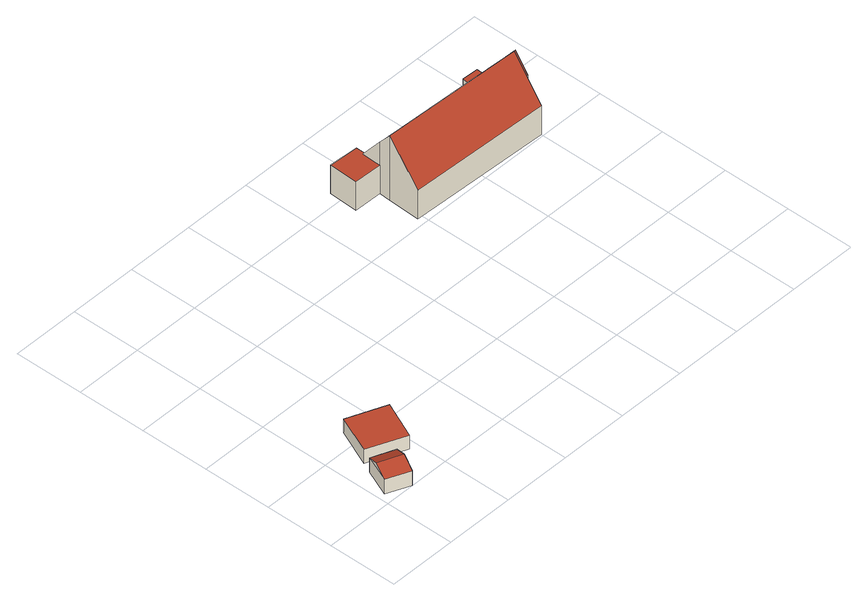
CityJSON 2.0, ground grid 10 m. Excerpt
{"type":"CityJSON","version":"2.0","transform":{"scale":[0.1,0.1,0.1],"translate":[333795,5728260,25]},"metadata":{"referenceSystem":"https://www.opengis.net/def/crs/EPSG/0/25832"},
"CityObjects":{
"building1":{"type":"Building","attributes":{"Geometrietyp2DReferenz":"3000","Gemeindeschluessel":"05170048","function":"31001_2723","roofType":"3100","measuredHeight":3.25},"address":[{"country":"Germany","locality":"Wesel","thoroughfareNumber":"142","thoroughfareName":"Reeser Landstraße"}],"geometry":[{"type":"Solid","lod":"2","boundaries":[[[[0,1,2,3]],[[4,5,1,0]],[[6,7,5,4]],[[3,2,7,6]],[[0,8,4]],[[6,9,3]],[[3,9,8,0]],[[4,8,9,6]],[[1,5,7,2]]]],"semantics":{"surfaces":[{"type":"WallSurface"},{"type":"RoofSurface"},{"type":"GroundSurface"}],"values":[[0,0,0,0,0,0,1,1,2]]}}]},
"building2":{"type":"Building","attributes":{"Geometrietyp2DReferenz":"3000","Gemeindeschluessel":"05170048","function":"31001_2463","roofType":"1000","measuredHeight":2.2},"address":[{"country":"Germany","locality":"Wesel","thoroughfareNumber":"142","thoroughfareName":"Reeser Landstraße"}],"geometry":[{"type":"Solid","lod":"2","boundaries":[[[[10,11,12,13]],[[14,15,11,10]],[[16,17,15,14]],[[13,12,17,16]],[[14,10,13,16]],[[11,15,17,12]]]],"semantics":{"surfaces":[{"type":"WallSurface"},{"type":"RoofSurface"},{"type":"GroundSurface"}],"values":[[0,0,0,0,1,2]]}}]},
"building3":{"type":"Building","attributes":{"Gemeindeschluessel":"05170048","Geometrietyp2DReferenz":"3000","function":"31001_1010"},"address":[{"country":"Germany","locality":"Wesel","thoroughfareNumber":"146","thoroughfareName":"Reeser Landstraße"},{"country":"Germany","locality":"Wesel","thoroughfareNumber":"144","thoroughfareName":"Reeser Landstraße"}],"children":["building3-1","building3-2","building3-3"]},
"building3-1":{"type":"BuildingPart","attributes":{"roofType":"3100","measuredHeight":10.36},"parents":["building3"],"geometry":[{"type":"MultiSurface","lod":"2","boundaries":[[[18,19,20,21]],[[22,23,19,18]],[[24,25,23,22]],[[26,27,25,24]],[[28,29,27,26]],[[30,31,32,33]],[[34,35,31,30]],[[36,37,35,34]],[[24,22,18,26]],[[21,38,36,34,30,33,39,28,26,18]],[[19,23,25,27,29,40,32,31,35,37,41,20]],[[28,39,42]],[[40,29,42,39]],[[33,32,40,39]],[[38,41,37,36]],[[21,43,44]],[[43,20,45,44]],[[44,45,41,38]]],"semantics":{"surfaces":[{"type":"WallSurface"},{"type":"RoofSurface"},{"type":"GroundSurface"},{"type":"ClosureSurface"}],"values":[0,0,0,0,0,0,0,0,1,1,2,0,3,3,3,0,3,3]}}]},
"building3-2":{"type":"BuildingPart","attributes":{"roofType":"3100","measuredHeight":5.52},"parents":["building3"],"geometry":[{"type":"Solid","lod":"2","boundaries":[[[[46,47,37,36]],[[48,49,47,46]],[[50,51,49,48]],[[52,53,51,50]],[[43,20,53,52]],[[43,52,50,44]],[[48,46,36,38,44,50]],[[45,41,37,47,49,51,53,20]],[[43,44,45,20]],[[41,45,44,38]],[[36,37,41,38]]]],"semantics":{"surfaces":[{"type":"WallSurface"},{"type":"RoofSurface"},{"type":"GroundSurface"},{"type":"ClosureSurface"}],"values":[[0,0,0,0,0,1,1,2,3,3,3]]}}]},
"building3-3":{"type":"BuildingPart","attributes":{"roofType":"1000","measuredHeight":4.54},"parents":["building3"],"geometry":[{"type":"Solid","lod":"2","boundaries":[[[[54,55,29,42]],[[56,57,55,54]],[[58,59,57,56]],[[33,32,59,58]],[[33,58,56,54,42,39]],[[29,55,57,59,32,40]],[[39,42,29,40]],[[39,40,32,33]]]],"semantics":{"surfaces":[{"type":"WallSurface"},{"type":"RoofSurface"},{"type":"GroundSurface"},{"type":"ClosureSurface"}],"values":[[0,0,0,0,1,2,3,3]]}}]},
"building4":{"type":"Building","attributes":{"Geometrietyp2DReferenz":"3000","Gemeindeschluessel":"05170048","function":"51009_1610","roofType":"9999","measuredHeight":3.69},"geometry":[{"type":"Solid","lod":"2","boundaries":[[[[60,61,62,63]],[[61,64,65,62]],[[60,66,64,61]],[[63,67,66,60]],[[62,65,67,63]],[[64,66,67,65]]]],"semantics":{"surfaces":[{"type":"RoofSurface"},{"type":"WallSurface"},{"type":"GroundSurface"}],"values":[[0,1,1,1,1,2]]}}]}
},
"vertices":[
[59,40,30],[59,40,7],[26,54,7],[26,54,30],[43,1,30],[43,1,7],[10,15,30],[10,15,7],[51,21,39],[18,35,39],
[112,100,29],[112,100,7],[57,123,7],[57,123,29],[88,46,29],[88,46,7],[33,69,29],[33,69,7],
[603,348,110],[603,348,7],[604,366,7],[604,366,88],[601,303,52],[601,303,7],[393,311,52],[393,311,7],[395,357,110],[395,357,7],[396,374,89],[396,374,7],[424,401,52],[424,401,7],[400,402,7],[400,402,52],[578,395,52],[578,395,7],[602,394,52],[602,394,7],[605,394,52],[397,402,52],[397,402,7],[605,394,7],[396,374,52],[604,366,35],[605,386,62],[605,386,7],
[602,407,35],[602,407,7],[646,405,35],[646,405,7],[645,385,62],[645,385,7],[644,364,35],[644,364,7],
[355,375,52],[355,375,7],[357,417,52],[357,417,7],[400,415,52],[400,415,7],
[578,395,46],[602,394,46],[602,407,46],[579,408,46],[602,394,9],[602,407,9],[578,395,9],[579,408,9]
]}
